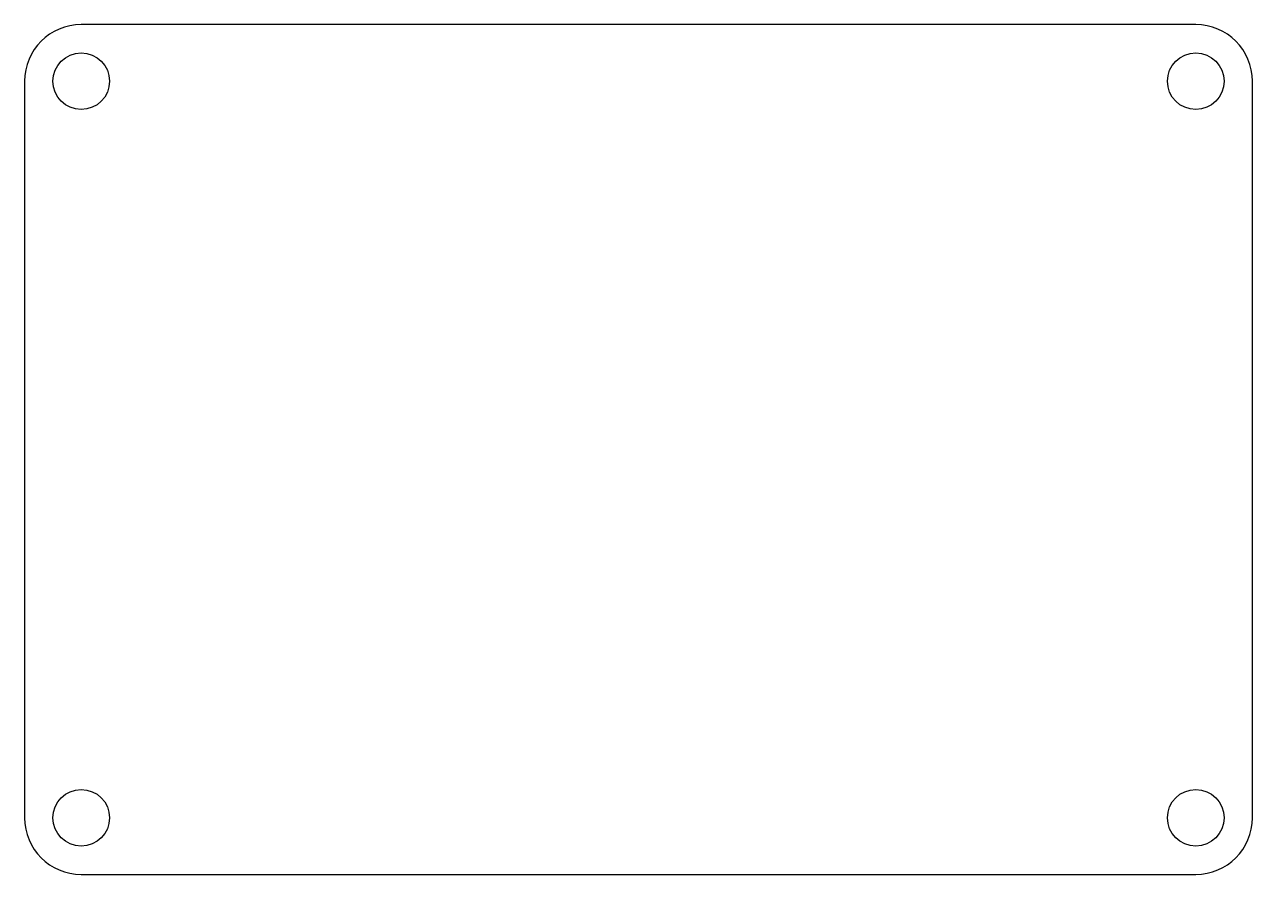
# Model space of a CAD drawing. Header units: millimetres. Extents: x -32.5 to 32.5, y -22.5 to 22.5.
import ezdxf

# ---------------------------------------------------------------- set-up
doc = ezdxf.new("R2010")
doc.units = ezdxf.units.MM
doc.layers.add('Sketch', color=7, linetype='CONTINUOUS')

msp = doc.modelspace()

# ---------------------------------------------------------------- linework, layer by layer
at = {"layer": 'Sketch'}
for p, q in [((29.5, 22.5), (-29.5, 22.5)), ((-32.5, 19.5), (-32.5, -19.5)), ((32.5, -19.5), (32.5, 19.5)), ((-29.5, -22.5), (29.5, -22.5))]:
    msp.add_line(p, q, dxfattribs=at)
for centre in [(-29.5, 19.5), (29.5, 19.5), (-29.5, -19.5), (29.5, -19.5)]:
    msp.add_circle(centre, 1.5, dxfattribs=at)
for centre, start, end in [((-29.5, 19.5), 90, 180), ((29.5, 19.5), 0, 90), ((-29.5, -19.5), 180, -90), ((29.5, -19.5), -90, 0)]:
    msp.add_arc(centre, 3, start, end, dxfattribs=at)

doc.saveas('drawing.dxf')
